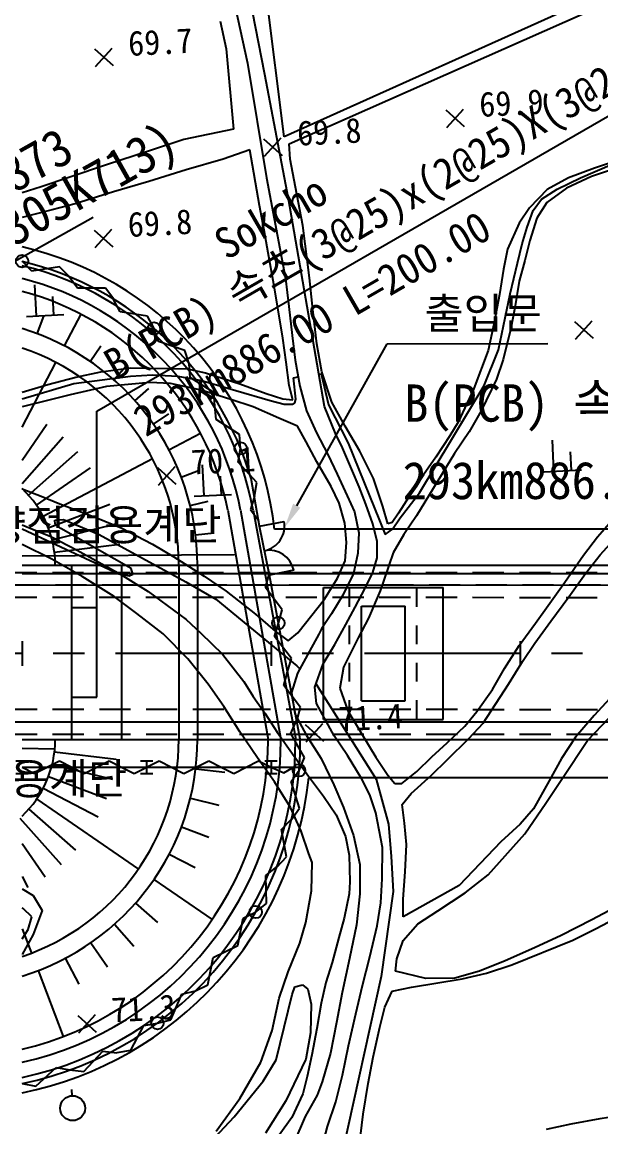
# Model space of a CAD drawing. Header units: millimetres. Extents: x 10470 to 11266, y 1103 to 1809.
# Drawn here: x 10836 to 10882.5, y 1427.9 to 1516.7 of the extents above; entities that cross this region are included whole.
import ezdxf
from ezdxf.xclip import XClip

# ---------------------------------------------------------------- set-up
doc = ezdxf.new("R2010")
doc.units = ezdxf.units.MM
doc.header["$LTSCALE"] = 10
doc.header["$MEASUREMENT"] = 0
doc.header["$XCLIPFRAME"] = 2
doc.linetypes.add('CENTER', pattern=[2, 1.25, -0.25, 0.25, -0.25])
doc.linetypes.add('HIDDEN', pattern=[0.375, 0.25, -0.125])
for name, color, linetype in [('TN-CABL', 4, 'Continuous'), ('TZ-BASE', 253, 'Continuous'), ('TZ-CABL', 4, 'Continuous')]:
    doc.layers.add(name, color=color, linetype=linetype)
doc.styles.add('GR', font='GulimChe.ttf')
doc.styles.add('HANA', font='GulimChe.ttf')
doc.styles.get("Standard").update_dxf_attribs({"font": 'GulimChe.ttf'})
doc.linetypes.add('I_LINE', pattern='A,3.5,["I",Standard,S=1,R=0,X=-1,Y=-0.5],3.5', length=7)
doc.linetypes.add('ZIGZAG', pattern='A,0.0001,-0.2,[131,ltypeshp.shx,S=0.2,R=0,X=-0.2,Y=0],-0.4,[131,ltypeshp.shx,S=0.2,R=180,X=0.2,Y=0],-0.2', length=0.8001)

# ---------------------------------------------------------------- blocks, each defined once
blk = doc.blocks.new('JD-DHFDCHG54DXG3XF')
at = {"layer": 'TZ-BASE'}
for p, q in [((294.805, 62.382, 81.109), (298.104, 47.433, 81.109)), ((299.503, 46.516, 73.69), (296.596, 61.236, 73.69)), ((329.62, 54.372, 69.802), (301.047, 41.504, 69.802)), ((301.435, 40.937, 69.971), (329.554, 53.414, 69.971)), ((301.047, 41.504, 69.802), (299.573, 53.24, 69.802)), ((295.905, 50.819, 69.652), (296.388, 48.578, 69.652)), ((285.826, 48.571, 69.681), (287.312, 47.233, 69.681)), ((285.9, 47.159, 69.681), (287.238, 48.645, 69.681)), ((296.388, 48.578, 69.652), (296.978, 42.129, 69.652)), ((298.104, 47.433, 81.109), (299.623, 38.213, 81.109)), ((301.39, 36.523, 73.69), (299.503, 46.516, 73.69)), ((314.021, 43.672, 69.869), (315.507, 42.333, 69.869)), ((314.094, 42.259, 69.869), (315.433, 43.745, 69.869)), ((296.978, 42.129, 69.652), (292.987, 41.289, 69.652)), ((292.987, 41.289, 69.652), (290.066, 40.342, 69.652)), ((299.393, 41.357, 69.775), (300.879, 40.019, 69.775)), ((299.466, 39.945, 69.775), (300.805, 41.431, 69.775)), ((301.535, 39.714, 69.971), (301.435, 40.937, 69.971)), ((290.066, 40.342, 69.652), (286.862, 39.286, 69.652)), ((298.294, 40.462, 69.896), (296.145, 39.715, 69.896)), ((299.074, 35.984, 69.896), (298.294, 40.462, 69.896)), ((286.862, 39.286, 69.652), (283.752, 38.249, 69.652)), ((296.145, 39.715, 69.896), (293.187, 38.863, 69.896)), ((301.963, 37.456, 69.971), (301.535, 39.714, 69.971)), ((324.854, 38.228, 70), (327.385, 39.324, 70)), ((328.151, 39.717, 69.971), (325.965, 38.989, 69.971)), ((283.752, 38.249, 69.652), (281.527, 37.502, 69.652)), ((293.187, 38.863, 69.896), (290.172, 37.918, 69.896)), ((299.623, 38.213, 81.109), (300.85, 31.683, 81.109)), ((323.873, 38.222, 69.971), (322.171, 37.282, 69.971)), ((322.973, 37.318, 70), (324.854, 38.228, 70)), ((325.733, 38.334, 70.009), (323.713, 37.397, 70.009)), ((325.965, 38.989, 69.971), (323.873, 38.222, 69.971)), ((327.9, 39.043, 70.009), (325.733, 38.334, 70.009)), ((281.527, 37.502, 69.652), (280, 37.021, 69.652)), ((290.172, 37.918, 69.896), (287.326, 37.084, 69.896)), ((302.551, 34.388, 69.971), (301.963, 37.456, 69.971)), ((321.697, 36.491, 70), (322.973, 37.318, 70)), ((323.713, 37.397, 70.009), (322.142, 36.23, 70.009)), ((287.326, 37.084, 69.896), (284.273, 36.12, 69.896)), ((304.295, 19.832, 73.69), (301.39, 36.523, 73.69)), ((322.171, 37.282, 69.971), (320.747, 35.794, 69.971)), ((321.033, 35.593, 70), (321.697, 36.491, 70)), ((282.409, 35.633, 69.896), (280, 35.04, 69.896)), ((284.273, 36.12, 69.896), (282.409, 35.633, 69.896)), ((299.428, 34.008, 69.896), (299.074, 35.984, 69.896)), ((320.747, 35.794, 69.971), (319.908, 34.563, 69.971)), ((320.545, 34.249, 70), (321.033, 35.593, 70)), ((322.142, 36.23, 70.009), (321.34, 34.981, 70.009)), ((321.34, 34.981, 70.009), (320.776, 33.183, 70.009)), ((285.796, 34.021, 69.832), (287.282, 32.683, 69.832)), ((285.87, 32.609, 69.832), (287.209, 34.095, 69.832)), ((299.748, 32.183, 69.896), (299.428, 34.008, 69.896)), ((303.089, 30.194, 69.971), (302.551, 34.388, 69.971)), ((319.908, 34.563, 69.971), (318.985, 32.488, 69.971)), ((320.159, 32.91, 70), (320.545, 34.249, 70)), ((319.782, 31.368, 70), (320.159, 32.91, 70)), ((320.776, 33.183, 70.009), (320.365, 31.572, 70.009)), ((300.21, 29.679, 69.896), (299.748, 32.183, 69.896)), ((318.985, 32.488, 69.971), (318.649, 30.876, 69.971)), ((280.792, 30.731), (279.997, 31.517)), ((300.85, 31.683, 81.109), (301.153, 30.139, 81.109)), ((319.201, 28.902, 70), (319.782, 31.368, 70)), ((320.365, 31.572, 70.009), (319.916, 29.904, 70.009)), ((283.004, 31.058), (280.792, 30.731)), ((283.798, 30.272), (283.004, 31.058)), ((284.458, 29.364), (283.789, 30.26)), ((303.344, 27.637, 69.971), (303.089, 30.194, 69.971)), ((318.649, 30.876, 69.971), (318.327, 28.832, 69.971)), ((281.151, 27.11, 70.412), (281.021, 29.607, 70.412)), ((286.694, 29.359), (284.458, 29.364)), ((287.362, 28.463), (286.694, 29.359)), ((300.546, 27.76, 69.896), (300.21, 29.679, 69.896)), ((301.153, 30.139, 81.109), (301.43, 27.883, 81.109)), ((319.916, 29.904, 70.009), (319.555, 27.768, 70.009)), ((282.549, 27.183, 70.412), (282.471, 28.681, 70.412)), ((287.866, 27.456), (287.344, 28.445)), ((318.327, 28.832, 69.971), (317.888, 26.47, 69.971)), ((318.269, 24.389, 70), (319.201, 28.902, 70)), ((300.934, 25.333, 69.896), (300.546, 27.76, 69.896)), ((301.43, 27.883, 81.109), (301.687, 25.551, 81.109)), ((303.671, 24.872, 69.971), (303.344, 27.637, 69.971)), ((319.555, 27.768, 70.009), (319.256, 26.118, 70.009)), ((280.352, 27.069, 70.412), (283.348, 27.225, 70.412)), ((281.218, 25.692), (281.748, 27.096)), ((283.409, 24.711), (284.74, 27.257)), ((290.074, 27.103), (287.866, 27.456)), ((290.595, 26.114), (290.074, 27.103)), ((324.369, 26.666, 70.095), (325.855, 25.327, 70.095)), ((324.443, 25.253, 70.095), (325.782, 26.739, 70.095)), ((290.948, 25.061), (290.598, 26.123)), ((317.888, 26.47, 69.971), (317.415, 24.352, 69.971)), ((319.256, 26.118, 70.009), (318.629, 23.607, 70.009)), ((293.066, 24.345), (290.948, 25.061)), ((301.196, 23.414, 69.896), (300.934, 25.333, 69.896)), ((301.687, 25.551, 81.109), (301.93, 23.576, 81.109)), ((304.062, 22.633, 69.971), (303.671, 24.872, 69.971)), ((285.466, 23.472), (286.316, 24.708)), ((293.415, 23.283), (293.066, 24.345)), ((317.415, 24.352, 69.971), (316.275, 21.284, 69.971)), ((317.099, 21.538, 70), (318.269, 24.389, 70)), ((280, 18.189), (282.714, 23.381)), ((287.358, 21.995), (288.351, 23.119)), ((293.507, 22.169), (293.415, 23.283)), ((301.457, 21.533, 69.896), (301.196, 23.414, 69.896)), ((301.93, 23.576, 81.109), (302.302, 21.486, 81.109)), ((318.629, 23.607, 70.009), (318.105, 22.035, 70.009)), ((282.074, 21.605, 69.896), (284.315, 22.201, 69.896)), ((284.158, 21.695, 70), (288.694, 22.287, 70)), ((284.315, 22.201, 69.896), (286.311, 22.631, 69.896)), ((286.311, 22.631, 69.896), (288.738, 22.944, 69.896)), ((288.694, 22.287, 70), (290.465, 22.379, 70)), ((288.738, 22.944, 69.896), (293.263, 22.859, 69.896)), ((290.465, 22.379, 70), (292.5, 22.282, 70)), ((292.5, 22.282, 70), (294.396, 21.925, 70)), ((293.263, 22.859, 69.896), (294.725, 22.543, 69.896)), ((294.725, 22.543, 69.896), (297.496, 21.669, 69.896)), ((301.792, 22.159, 70), (302.172, 22.214, 70)), ((303.839, 22.453, 70), (304.009, 22.478, 70)), ((304.009, 22.478, 70), (304.596, 19.972, 70)), ((304.862, 20.201, 69.971), (304.062, 22.633, 69.971)), ((280, 20.467, 70), (284.158, 21.695, 70)), ((280, 20.995, 69.896), (282.074, 21.605, 69.896)), ((286.768, 21.443, 70.028), (283.869, 20.778, 70.028)), ((290.265, 21.782, 70.028), (286.768, 21.443, 70.028)), ((291.917, 21.69, 70.028), (290.265, 21.782, 70.028)), ((294.372, 21.156, 70.028), (291.917, 21.69, 70.028)), ((295.399, 20.978), (293.507, 22.169)), ((294.396, 21.925, 70), (299.909, 20.336, 70)), ((297.496, 21.669, 69.896), (299.591, 20.895, 69.896)), ((301.728, 20.385, 69.896), (301.457, 21.533, 69.896)), ((301.984, 20.444, 70), (301.792, 22.159, 70)), ((302.302, 21.486, 81.109), (302.845, 19.49, 81.109)), ((311.918, 12.896, 70), (317.099, 21.538, 70)), ((318.105, 22.035, 70.009), (316.876, 19.493, 70.009)), ((283.869, 20.778, 70.028), (280, 19.814, 70.028)), ((289.058, 20.3), (290.179, 21.297)), ((296.769, 20.417, 70.028), (294.372, 21.156, 70.028)), ((295.49, 19.864), (295.399, 20.978)), ((299.591, 20.895, 69.896), (300.939, 20.449, 69.896)), ((300.939, 20.449, 69.896), (301.728, 20.385, 69.896)), ((301.898, 20.135, 70), (301.984, 20.444, 70)), ((316.275, 21.284, 69.971), (315.007, 18.592, 69.971)), ((295.574, 18.787), (295.488, 19.901)), ((298.566, 19.816, 70.028), (296.769, 20.417, 70.028)), ((300.604, 18.912, 70.028), (298.566, 19.816, 70.028)), ((299.909, 20.336, 70), (301.04, 20.04, 70)), ((301.04, 20.04, 70), (301.701, 20.023, 70)), ((301.701, 20.023, 70), (301.898, 20.135, 70)), ((305.173, 17.663, 73.69), (304.295, 19.832, 73.69)), ((304.596, 19.972, 70), (306.177, 16.909, 70)), ((305.95, 18.274, 69.971), (304.862, 20.201, 69.971)), ((290.542, 18.413), (291.775, 19.267)), ((297.462, 17.587), (295.574, 18.787)), ((302.118, 18.258, 70.028), (300.604, 18.912, 70.028)), ((302.845, 19.49, 81.109), (303.634, 17.735, 81.109)), ((316.876, 19.493, 70.009), (315.9, 17.813, 70.009)), ((280, 15.526), (281.987, 18.414)), ((302.8, 16.992, 70.028), (302.118, 18.258, 70.028)), ((307.132, 16.252, 69.971), (305.95, 18.274, 69.971)), ((315.007, 18.592, 69.971), (314.357, 17.491, 69.971)), ((315.9, 17.813, 70.009), (314.736, 16.059, 70.009)), ((280, 13.662), (283.294, 17.393)), ((291.787, 16.36), (294.329, 17.7)), ((297.548, 16.473), (297.462, 17.587)), ((303.666, 15.405, 70.028), (302.8, 16.992, 70.028)), ((303.634, 17.735, 81.109), (304.555, 15.997, 81.109)), ((305.725, 16.511, 73.69), (305.173, 17.663, 73.69)), ((306.177, 16.909, 70), (309.149, 9.555, 70)), ((314.357, 17.491, 69.971), (313.212, 15.775, 69.971)), ((322.713, 14.63, 69.811), (322.583, 17.126, 69.811)), ((280.523, 12.713), (284.47, 16.221)), ((297.344, 15.373), (297.548, 16.473)), ((304.555, 15.997, 81.109), (305.29, 14.412, 81.109)), ((306.459, 14.831, 73.69), (305.725, 16.511, 73.69)), ((308.216, 14.062, 69.971), (307.132, 16.252, 69.971)), ((314.736, 16.059, 70.009), (313.017, 13.26, 70.009)), ((324.111, 14.703, 69.811), (324.033, 16.201, 69.811)), ((281.684, 11.037), (290.46, 15.661)), ((294.613, 12.67, 70.43), (294.483, 15.166, 70.43)), ((298.859, 13.728), (297.344, 15.373)), ((304.81, 13.421, 70.028), (303.666, 15.405, 70.028)), ((313.212, 15.775, 69.971), (312.239, 14.358, 69.971)), ((281.154, 11.91), (285.495, 14.917)), ((290.871, 14.941, 70.095), (292.357, 13.602, 70.095)), ((290.945, 13.529, 70.095), (292.283, 15.015, 70.095)), ((292.776, 14.173), (294.178, 14.707)), ((296.011, 12.743, 70.43), (295.933, 14.241, 70.43)), ((305.29, 14.412, 81.109), (306.117, 12.675, 81.109)), ((307.063, 13.398, 73.69), (306.459, 14.831, 73.69)), ((312.239, 14.358, 69.971), (311.094, 12.604, 69.971)), ((321.914, 14.588, 69.811), (324.91, 14.744, 69.811)), ((298.655, 12.629), (298.859, 13.728)), ((305.472, 12.081, 70.028), (304.81, 13.421, 70.028)), ((307.612, 11.983, 73.69), (307.063, 13.398, 73.69)), ((308.981, 11.8, 69.971), (308.216, 14.062, 69.971)), ((280, 13.236, 70.028), (281.529, 12.632, 70.028)), ((281.529, 12.632, 70.028), (283.026, 12.034, 70.028)), ((293.814, 12.628, 70.43), (296.81, 12.784, 70.43)), ((298.655, 12.629), (298.339, 11.556)), ((306.117, 12.675, 81.109), (306.685, 11.392, 81.109)), ((311.094, 12.604, 69.971), (310.234, 11.279, 69.971)), ((310.348, 10.886, 70), (311.918, 12.896, 70)), ((313.017, 13.26, 70.009), (311.66, 11.058, 70.009)), ((282.105, 10.106), (287.039, 11.986)), ((283.026, 12.034, 70.028), (285.925, 10.915, 70.028)), ((293.494, 11.882), (294.95, 12.243)), ((298.339, 11.556), (299.007, 10.66)), ((305.925, 10.479, 70.028), (305.472, 12.081, 70.028)), ((308.159, 10.419, 73.69), (307.612, 11.983, 73.69)), ((309.361, 10.405, 69.971), (308.981, 11.8, 69.971)), ((282.634, 10.712, 71), (283.328, 10.762, 71)), ((282.653, 10.376, 71), (282.634, 10.712, 71)), ((283.328, 10.762, 71), (286.191, 9.571, 71)), ((285.925, 10.915, 70.028), (287.945, 10.086, 70.028)), ((296.521, 11.501), (299.756, -6.904)), ((297.54, 11.503), (300.787, -6.904)), ((298.557, 11.504), (301.968, -6.904)), ((306.685, 11.392, 81.109), (307.043, 9.698, 81.109)), ((310.234, 11.279, 69.971), (309.719, 10.514, 69.971)), ((309.735, 9.992, 70), (310.348, 10.886, 70)), ((311.66, 11.058, 70.009), (310.667, 9.565, 70.009)), ((326.199, 9.365, 70.009), (327.701, 11.078, 70.009)), ((280, 10.324, 76.564), (280.638, 10.068, 76.564)), ((280, 10.008, 71), (287.769, 6.393, 71)), ((280.638, 10.068, 76.564), (282.302, 9.394, 76.564)), ((282.411, 9.131), (287.535, 10.403)), ((283.123, 10.03, 71), (282.653, 10.376, 71)), ((288.753, 6.825, 71), (283.123, 10.03, 71)), ((287.945, 10.086, 70.028), (290.467, 8.782, 70.028)), ((299.066, 10.216), (301.032, 10.612)), ((299.856, 6.295), (299.066, 10.216)), ((367.037, 9.99), (300.259, 9.99)), ((367.037, 9.99), (300.259, 9.99)), ((306.039, 8.919, 70.028), (305.925, 10.479, 70.028)), ((308.501, 9.006, 73.69), (308.159, 10.419, 73.69)), ((309.149, 9.555, 70), (309.735, 9.992, 70)), ((309.719, 10.514, 69.971), (309.361, 10.405, 69.971)), ((282.302, 9.394, 76.564), (284.432, 8.301, 76.564)), ((286.191, 9.571, 71), (293.156, 5.752, 71)), ((293.931, 9.522), (295.419, 9.705)), ((305.931, 7.436, 70.028), (306.039, 8.919, 70.028)), ((307.043, 9.698, 81.109), (306.97, 8.065, 81.109)), ((308.525, 7.672, 73.69), (308.501, 9.006, 73.69)), ((310.667, 9.565, 70.009), (309.807, 8.091, 70.009)), ((325.076, 7.893, 70.009), (326.199, 9.365, 70.009)), ((326.409, 7.916, 70.366), (328.005, 9.666, 70.366)), ((282.378, 7.57, 71.098), (280, 8.756, 71.098)), ((282.596, 8.126), (287.837, 8.771)), ((284.432, 8.301, 76.564), (286.17, 7.325, 76.564)), ((290.467, 8.782, 70.028), (292.185, 7.768, 70.028)), ((306.97, 8.065, 81.109), (306.615, 6.434, 81.109)), ((309.807, 8.091, 70.009), (308.76, 5.04, 70.009)), ((297.053, 7.913), (280, 7.826)), ((284.824, 6.193, 71.098), (282.378, 7.57, 71.098)), ((286.17, 7.325, 76.564), (287.701, 6.482, 76.564)), ((292.185, 7.768, 70.028), (294.629, 6.202, 70.028)), ((305.315, 6.052, 70.028), (305.931, 7.436, 70.028)), ((308.175, 6.492, 73.69), (308.525, 7.672, 73.69)), ((323.588, 5.73, 70.009), (325.076, 7.893, 70.009)), ((325.23, 6.427, 70.366), (326.409, 7.916, 70.366)), ((280, 7.093), (367.188, 7.096)), ((280, 7.095), (288, 7.095)), ((284, -6.906), (284, 7.094)), ((287.701, 6.482, 76.564), (290.127, 4.973, 76.564)), ((287.769, 6.393, 71), (288.587, 6.239, 71)), ((288, -6.905), (288, 7.095)), ((288.587, 6.239, 71), (288.879, 6.366, 71)), ((288.879, 6.366, 71), (288.753, 6.825, 71)), ((292.579, 7.093), (292.58, -6.905)), ((294.079, 7.094), (294.08, -6.905)), ((299.535, 5.297), (299.842, 6.372)), ((301.817, 6.69), (299.856, 6.295)), ((306.615, 6.434, 81.109), (305.751, 4.696, 81.109)), ((307.56, 5.24, 73.69), (308.175, 6.492, 73.69)), ((323.895, 4.562, 70.366), (325.23, 6.427, 70.366)), ((287.38, 4.569, 71.098), (284.824, 6.193, 71.098)), ((293.156, 5.752, 71), (295.558, 4.351, 71)), ((294.629, 6.202, 70.028), (296.382, 5.001, 70.028)), ((304.283, 4.354, 70.028), (305.315, 6.052, 70.028)), ((322.253, 3.866, 70.009), (323.588, 5.73, 70.009)), ((289.225, 3.217, 71.098), (287.38, 4.569, 71.098)), ((290.127, 4.973, 76.564), (293.183, 2.724, 76.564)), ((296.382, 5.001, 70.028), (298.748, 3.154, 70.028)), ((300.888, 3.517), (299.535, 5.297)), ((304.2, 5.3), (313.8, 5.3)), ((304.2, -5.3), (304.2, 5.3)), ((305.751, 4.696, 81.109), (304.834, 3.185, 81.109)), ((306.3, 3.75), (306.3, 5.3)), ((306.737, 3.728, 73.69), (307.56, 5.24, 73.69)), ((308.76, 5.04, 70.009), (307.817, 2.834, 70.009)), ((311.7, 3.75), (311.7, 5.3)), ((313.8, -5.3), (313.8, 5.3)), ((322.465, 2.586, 70.366), (323.895, 4.562, 70.366)), ((284, 3.694), (286, 3.694)), ((286, -3.506), (286, 3.694)), ((295.558, 4.351, 71), (302.05, -0.986, 71)), ((302.132, 1.654, 70.028), (304.283, 4.354, 70.028)), ((306.008, 2.327, 73.69), (306.737, 3.728, 73.69)), ((307.25, 3.8), (310.75, 3.8)), ((307.25, -3.8), (307.25, 3.8)), ((310.75, -3.8), (310.75, 3.8)), ((321.223, 2.43, 70.009), (322.253, 3.866, 70.009)), ((291.33, 1.579, 71.098), (289.225, 3.217, 71.098)), ((293.183, 2.724, 76.564), (294.355, 1.622, 76.564)), ((298.748, 3.154, 70.028), (300.33, 1.785, 70.028)), ((300.581, 2.441), (300.888, 3.517)), ((304.834, 3.185, 81.109), (304.032, 1.972, 81.109)), ((307.817, 2.834, 70.009), (306.974, 1.264, 70.009)), ((300.275, 1.366), (300.581, 2.441)), ((300.33, 1.785, 70.028), (301.374, 1.023, 70.028)), ((304.032, 1.972, 81.109), (303.821, 1.56, 81.109)), ((305.109, 0.72, 73.69), (306.008, 2.327, 73.69)), ((306.3, 0.75), (306.3, 2.25)), ((311.7, 0.75), (311.7, 2.25)), ((319.928, 0.64, 70.009), (321.223, 2.43, 70.009)), ((321.17, 0.834, 70.366), (322.465, 2.586, 70.366)), ((280, 1), (280, -1)), ((280, 1), (280, -1)), ((280, 1), (280, -1)), ((280, 1), (280, -1)), ((293.32, -0.433, 71.098), (291.33, 1.579, 71.098)), ((294.355, 1.622, 76.564), (296.104, -0.049, 76.564)), ((300, 1), (300, -1)), ((300, 1), (300, -1)), ((301.627, -0.414), (300.275, 1.366)), ((301.374, 1.023, 70.028), (302.132, 1.654, 70.028)), ((303.821, 1.56, 81.109), (303.074, 0.179, 81.109)), ((306.974, 1.264, 70.009), (305.803, -1.09, 70.009)), ((320, 1), (320, -1)), ((320, 1), (320, -1)), ((303.074, 0.179, 81.109), (302.116, -1.577, 81.109)), ((304.172, -0.847, 73.69), (305.109, 0.72, 73.69)), ((318.744, -1.207, 70.009), (319.928, 0.64, 70.009)), ((320.196, -0.64, 70.366), (321.17, 0.834, 70.366)), ((294.951, -2.479, 71.098), (293.32, -0.433, 71.098)), ((296.104, -0.049, 76.564), (297.808, -2.245, 76.564)), ((301.321, -1.49), (301.627, -0.414)), ((303.514, -2.7, 73.69), (304.172, -0.847, 73.69)), ((306.3, -2.25), (306.3, -0.75)), ((311.7, -2.25), (311.7, -0.75)), ((319.069, -2.469, 70.366), (320.196, -0.64, 70.366)), ((301.014, -2.565), (301.321, -1.49)), ((302.116, -1.577, 81.109), (301.631, -3.15, 81.109)), ((302.05, -0.986, 71), (302.306, -1.229, 71)), ((305.803, -1.09, 70.009), (305.523, -2.778, 70.009)), ((317.768, -2.887, 70.009), (318.744, -1.207, 70.009)), ((296.19, -4.276, 71.098), (294.951, -2.479, 71.098)), ((297.808, -2.245, 76.564), (298.566, -3.455, 76.564)), ((302.367, -4.345), (301.014, -2.565)), ((303.601, -2.456, 71), (308.435, -10.111, 71)), ((317.026, -5.603, 70.366), (319.069, -2.469, 70.366)), ((284, -3.506), (286, -3.506)), ((298.566, -3.455, 76.564), (299.528, -4.837, 76.564)), ((301.631, -3.15, 81.109), (301.913, -4.862, 81.109)), ((303.65, -4.035, 73.69), (303.514, -2.7, 73.69)), ((305.523, -2.778, 70.009), (306.161, -4.606, 70.009)), ((316.51, -4.658, 70.009), (317.768, -2.887, 70.009)), ((327.494, -3.29, 70.366), (325.935, -4.982, 70.366)), ((297.484, -6.3, 71.098), (296.19, -4.276, 71.098)), ((302.06, -5.421), (302.367, -4.345)), ((305.051, -6.624, 73.69), (303.65, -4.035, 73.69)), ((306.3, -5.3), (306.3, -3.75)), ((307.25, -3.8), (310.75, -3.8)), ((311.7, -5.3), (311.7, -3.75)), ((325.407, -6.986, 70.497), (328.351, -3.919, 70.497)), ((299.528, -4.837, 76.564), (300.489, -6.312, 76.564)), ((301.913, -4.862, 81.109), (302.834, -6.6, 81.109)), ((304.2, -5.3), (313.8, -5.3)), ((306.161, -4.606, 70.009), (307.324, -6.553, 70.009)), ((315.559, -5.85, 70.009), (316.51, -4.658, 70.009)), ((325.935, -4.982, 70.366), (324.434, -6.714, 70.366)), ((301.589, -6.421), (302.039, -5.397)), ((302.727, -5.699, 71.353), (304.213, -7.038, 71.353)), ((302.801, -7.112, 71.353), (304.139, -5.626, 71.353)), ((314.135, -7.17, 70.009), (315.559, -5.85, 70.009)), ((315.886, -6.831, 70.366), (317.026, -5.603, 70.366)), ((280, -6.906), (367.919, -6.903)), ((280, -6.906), (288, -6.905)), ((298.89, -8.38, 71.098), (297.484, -6.3, 71.098)), ((300.489, -6.312, 76.564), (301.84, -8.261, 76.564)), ((302.687, -8.369), (301.589, -6.421)), ((302.834, -6.6, 81.109), (304.017, -8.434, 81.109)), ((306.123, -8.212, 73.69), (305.051, -6.624, 73.69)), ((307.324, -6.553, 70.009), (308.413, -8.33, 70.009)), ((314.14, -8.54, 70.366), (315.886, -6.831, 70.366)), ((324.434, -6.714, 70.366), (323.308, -8.43, 70.366)), ((323.385, -10.009, 70.497), (325.407, -6.986, 70.497)), ((280, -7.621), (282.604, -7.664)), ((282.6, -7.912), (287.555, -8.505)), ((312.903, -8.302, 70.009), (314.135, -7.17, 70.009)), ((279.495, -8.637), (280.495, -8.637)), ((280.995, -9.636), (282.995, -8.636)), ((282.995, -8.636), (283.995, -9.136)), ((284.995, -9.636), (286.995, -8.636)), ((286.995, -8.636), (287.995, -9.136)), ((288.995, -9.635), (290.995, -8.635)), ((289.495, -8.635), (290.495, -8.635)), ((289.995, -8.635), (289.995, -9.635)), ((290.995, -8.635), (291.995, -9.135)), ((292.995, -9.635), (294.995, -8.635)), ((294.995, -8.635), (295.995, -9.135)), ((296.995, -9.634), (298.995, -8.634)), ((300.259, -10.31, 71.098), (298.89, -8.38, 71.098)), ((298.995, -8.634), (299.995, -9.134)), ((299.495, -8.634), (300.495, -8.634)), ((299.995, -8.634), (299.995, -9.634)), ((301.84, -8.261, 76.564), (302.988, -9.85, 76.564)), ((302.237, -9.392), (302.687, -8.369)), ((304.017, -8.434, 81.109), (305.046, -10.549, 81.109)), ((307.25, -10.045, 73.69), (306.123, -8.212, 73.69)), ((308.413, -8.33, 70.009), (309.356, -9.786, 70.009)), ((311.707, -9.491, 70.009), (312.903, -8.302, 70.009)), ((312.887, -9.786, 70.366), (314.14, -8.54, 70.366)), ((323.308, -8.43, 70.366), (322.331, -10.241, 70.366)), ((279.495, -9.637), (280.495, -9.637)), ((279.995, -9.137), (280.995, -9.636)), ((282.418, -8.917), (287.265, -10.103)), ((283.995, -9.136), (284.995, -9.636)), ((287.995, -9.136), (288.995, -9.635)), ((289.495, -9.635), (290.495, -9.635)), ((291.995, -9.135), (292.995, -9.635)), ((293.939, -9.27), (296.271, -9.549)), ((295.995, -9.135), (296.995, -9.634)), ((299.495, -9.634), (300.495, -9.634)), ((299.995, -9.134), (301.019, -9.581)), ((301.019, -9.581), (301.992, -9.03)), ((301.595, -10.299), (302.244, -9.389)), ((310.495, -10.456, 70.009), (311.707, -9.491, 70.009)), ((282.115, -9.893), (286.784, -11.655)), ((301.553, -12.391, 71.098), (300.259, -10.31, 71.098)), ((302.272, -12.43), (301.595, -10.299)), ((302.988, -9.85, 76.564), (304.192, -11.479, 76.564)), ((368.081, -10), (303.024, -10)), ((368.081, -10), (303.024, -10)), ((305.046, -10.549, 81.109), (305.817, -12.378, 81.109)), ((307.912, -11.349, 73.69), (307.25, -10.045, 73.69)), ((308.435, -10.111, 71), (309.413, -13.706, 71)), ((309.356, -9.786, 70.009), (309.932, -10.45, 70.009)), ((309.932, -10.45, 70.009), (310.495, -10.456, 70.009)), ((311.237, -11.252, 70.366), (312.887, -9.786, 70.366)), ((322.331, -10.241, 70.366), (321.067, -12.482, 70.366)), ((322.067, -12.023, 70.497), (323.385, -10.009, 70.497)), ((281.698, -10.825), (286.12, -13.137)), ((304.192, -11.479, 76.564), (305.228, -12.955, 76.564)), ((308.404, -12.819, 73.69), (307.912, -11.349, 73.69)), ((310.533, -12.146, 70.366), (311.237, -11.252, 70.366)), ((281.171, -11.7), (289.344, -17.322)), ((293.51, -11.632), (295.792, -12.19)), ((302.415, -14.277, 71.098), (301.553, -12.391, 71.098)), ((305.817, -12.378, 81.109), (306.601, -14.641, 81.109)), ((310.706, -13.632, 70.366), (310.533, -12.146, 70.366)), ((320.37, -14.503, 70.497), (322.067, -12.023, 70.497)), ((279.821, -13.229), (283.136, -16.959)), ((280.542, -12.506), (284.282, -15.808)), ((301.622, -13.34), (302.272, -12.43)), ((305.228, -12.955, 76.564), (305.98, -14.71, 76.564)), ((308.938, -15.605, 73.69), (308.404, -12.819, 73.69)), ((321.067, -12.482, 70.366), (319.984, -13.729, 70.366)), ((292.8, -13.925), (294.997, -14.754)), ((300.843, -14.146), (301.612, -13.334)), ((301.221, -16.35), (300.843, -14.146)), ((309.413, -13.706, 71), (309.649, -16.311, 71)), ((310.856, -15.362, 70.366), (310.706, -13.632, 70.366)), ((319.984, -13.729, 70.366), (318.447, -15.141, 70.366)), ((303.035, -16.107, 71.098), (302.415, -14.277, 71.098)), ((305.98, -14.71, 76.564), (306.264, -16.215, 76.564)), ((306.601, -14.641, 81.109), (307.121, -16.957, 81.109)), ((317.424, -17.778, 70.497), (320.37, -14.503, 70.497)), ((280, -15.279), (281.859, -17.962)), ((308.913, -18.103, 73.69), (308.938, -15.605, 73.69)), ((310.759, -17.54, 70.366), (310.856, -15.362, 70.366)), ((318.447, -15.141, 70.366), (315.105, -18.638, 70.366)), ((291.818, -16.116), (293.9, -17.204)), ((300.453, -17.163), (301.221, -16.35)), ((303.291, -16.804, 71.098), (303.035, -16.107, 71.098)), ((303.248, -19.077, 71.098), (303.291, -16.804, 71.098)), ((306.264, -16.215, 76.564), (306.317, -18.357, 76.564)), ((309.649, -16.311, 71), (309.796, -19.123, 71)), ((299.572, -17.851), (300.449, -17.157)), ((307.121, -16.957, 81.109), (307.115, -19.323, 81.109)), ((310.604, -19.736, 70.366), (310.759, -17.54, 70.366)), ((280, -17.912), (280.47, -18.805)), ((290.58, -18.172), (295.256, -21.389)), ((299.63, -20.086), (299.572, -17.851)), ((306.317, -18.357, 76.564), (306.251, -19.314, 76.564)), ((308.798, -20.036, 73.69), (308.913, -18.103, 73.69)), ((315.105, -18.638, 70.366), (310.589, -21.163, 70.366)), ((315.587, -19.243, 70.497), (317.424, -17.778, 70.497)), ((280, -18.905, 71.098), (280.892, -19.462, 71.098)), ((280.892, -19.462, 71.098), (281.612, -20.653, 71.098)), ((302.79, -21.607, 71.098), (303.248, -19.077, 71.098)), ((306.251, -19.314, 76.564), (305.855, -21.263, 76.564)), ((307.115, -19.323, 81.109), (306.844, -21.819, 81.109)), ((309.796, -19.123, 71), (308.843, -25.964, 71)), ((313.393, -20.686, 70.497), (315.587, -19.243, 70.497)), ((289.102, -20.064), (290.863, -21.619)), ((298.753, -20.78), (299.63, -20.086)), ((308.516, -21.893, 73.69), (308.798, -20.036, 73.69)), ((310.589, -21.163, 70.366), (310.604, -19.736, 70.366)), ((328.03, -20.201, 70.497), (325.744, -21.417, 70.497)), ((280.093, -20.486, 74.949), (280, -20.432, 74.949)), ((280.78, -21.17, 74.949), (280.093, -20.486, 74.949)), ((280.488, -22.181, 74.949), (280.78, -21.17, 74.949)), ((281.612, -20.653, 71.098), (280.878, -22.58, 71.098)), ((297.328, -23.467), (297.748, -21.271)), ((297.748, -21.271), (298.753, -20.78)), ((305.855, -21.263, 76.564), (305.444, -22.818, 76.564)), ((311.767, -21.72, 70.497), (313.393, -20.686, 70.497)), ((326.094, -22.096, 70.854), (328.606, -20.769, 70.854)), ((280, -22.123), (280.746, -24.081)), ((280, -22.924, 74.949), (280.488, -22.181, 74.949)), ((287.408, -21.765), (288.968, -23.52)), ((302.302, -23.274, 71.098), (302.79, -21.607, 71.098)), ((306.844, -21.819, 81.109), (306.291, -24.518, 81.109)), ((307.926, -24.385, 73.69), (308.516, -21.893, 73.69)), ((310.588, -23.06, 70.497), (311.767, -21.72, 70.497)), ((325.744, -21.417, 70.497), (323.29, -22.667, 70.497)), ((324.226, -23.034, 70.854), (326.094, -22.096, 70.854)), ((280.878, -22.58, 71.098), (280, -24.185, 71.098)), ((305.444, -22.818, 76.564), (304.896, -24.841, 76.564)), ((310.084, -24.538, 70.497), (310.588, -23.06, 70.497)), ((319.339, -25.011, 70.854), (324.226, -23.034, 70.854)), ((323.29, -22.667, 70.497), (321.138, -23.659, 70.497)), ((285.52, -23.248), (286.858, -25.179)), ((295.34, -24.43), (296.345, -23.94)), ((296.324, -23.958), (297.328, -23.467)), ((301.358, -25.593, 71.098), (302.302, -23.274, 71.098)), ((321.138, -23.659, 70.497), (318.779, -24.686, 70.497)), ((283.468, -24.494), (284.563, -26.571)), ((294.917, -26.625), (295.34, -24.43)), ((304.896, -24.841, 76.564), (304.392, -26.451, 76.564)), ((306.291, -24.518, 81.109), (305.698, -27.235, 81.109)), ((307.338, -26.689, 73.69), (307.926, -24.385, 73.69)), ((309.979, -25.533, 70.497), (310.084, -24.538, 70.497)), ((318.779, -24.686, 70.497), (316.741, -25.529, 70.497)), ((281.281, -25.482), (283.302, -30.786)), ((300.64, -27.708, 71.098), (301.358, -25.593, 71.098)), ((312.415, -26.122, 70.497), (309.979, -25.533, 70.497)), ((316.741, -25.529, 70.497), (314.745, -26.09, 70.497)), ((315.327, -26.153, 70.854), (317.303, -25.685, 70.854)), ((317.303, -25.685, 70.854), (319.339, -25.011, 70.854)), ((293.911, -27.115), (294.917, -26.625)), ((301.911, -26.777, 72), (302.513, -26.625, 72)), ((302.513, -26.625, 72), (302.946, -26.97, 72)), ((304.392, -26.451, 76.564), (304.017, -28.101, 76.564)), ((308.843, -25.964, 71), (305.646, -40.363, 71)), ((311.282, -26.805, 70.854), (315.327, -26.153, 70.854)), ((314.745, -26.09, 70.497), (312.415, -26.122, 70.497)), ((291.953, -29.44), (292.834, -27.385)), ((292.834, -27.385), (293.92, -27.12)), ((300.409, -32.642, 72), (301.686, -27.392, 72)), ((301.686, -27.392, 72), (301.911, -26.777, 72)), ((302.946, -26.97, 72), (303.222, -28.18, 72)), ((305.698, -27.235, 81.109), (305.241, -29.653, 81.109)), ((306.789, -28.956, 73.69), (307.338, -26.689, 73.69)), ((309.123, -28.417, 70.854), (309.719, -27.146, 70.854)), ((309.719, -27.146, 70.854), (311.282, -26.805, 70.854)), ((300.068, -30.295, 71.098), (300.64, -27.708, 71.098)), ((303.222, -28.18, 72), (303.164, -30.495, 72)), ((304.017, -28.101, 76.564), (303.658, -30.144, 76.564)), ((284.47, -29.08, 71.315), (285.956, -30.419, 71.315)), ((284.543, -30.493, 71.315), (285.882, -29.007, 71.315)), ((306.217, -31.524, 73.69), (306.789, -28.956, 73.69)), ((308.73, -30.028, 70.854), (309.123, -28.417, 70.854)), ((288.741, -31.879), (289.765, -29.891)), ((289.765, -29.891), (290.867, -29.704)), ((290.867, -29.704), (291.953, -29.44)), ((303.658, -30.144, 76.564), (303.26, -32.244, 76.564)), ((305.241, -29.653, 81.109), (304.764, -32.128, 81.109)), ((308.199, -32.446, 70.854), (308.73, -30.028, 70.854)), ((299.159, -32.839, 71.098), (300.068, -30.295, 71.098)), ((303.164, -30.495, 72), (302.785, -32.595, 72)), ((287.639, -32.066), (288.741, -31.879)), ((305.741, -33.885, 73.69), (306.217, -31.524, 73.69)), ((284.949, -33.595), (286.486, -31.971)), ((286.486, -31.971), (287.596, -32.098)), ((297.475, -35.751, 71.098), (299.159, -32.839, 71.098)), ((299.351, -34.368, 72), (300.409, -32.642, 72)), ((302.785, -32.595, 72), (301.188, -35.937, 72)), ((303.26, -32.244, 76.564), (302.904, -33.987, 76.564)), ((304.764, -32.128, 81.109), (304.101, -34.431, 81.109)), ((307.781, -34.564, 70.854), (308.199, -32.446, 70.854)), ((281.091, -34.772), (282.739, -33.261)), ((282.739, -33.261), (283.838, -33.467)), ((283.838, -33.467), (284.949, -33.595)), ((279.992, -34.566), (281.091, -34.772)), ((297.023, -37.235, 72), (299.351, -34.368, 72)), ((302.904, -33.987, 76.564), (302.551, -35.392, 76.564)), ((304.101, -34.431, 81.109), (303.696, -35.497, 81.109)), ((305.193, -36.02, 73.69), (305.741, -33.885, 73.69)), ((307.399, -37.02, 70.854), (307.781, -34.564, 70.854)), ((283.973, -35.041, 72.196), (283.999, -35.54, 72.196)), ((302.551, -35.392, 76.564), (301.648, -37.298, 76.564)), ((303.696, -35.497, 81.109), (302.72, -37.197, 81.109)), ((295.589, -38.38, 71.098), (297.475, -35.751, 71.098)), ((301.188, -35.937, 72), (299.552, -38.55, 72)), ((304.514, -38.023, 73.69), (305.193, -36.02, 73.69)), ((288.816, -46.009, 72), (297.023, -37.235, 72)), ((302.72, -37.197, 81.109), (301.834, -39.329, 81.109)), ((307.174, -38.784, 70.854), (307.399, -37.02, 70.854)), ((328.549, -37.074, 70.854), (326.403, -37.408, 70.854)), ((301.648, -37.298, 76.564), (300.638, -38.715, 76.564)), ((304.024, -39.934, 73.69), (304.514, -38.023, 73.69)), ((324.07, -37.834, 70.854), (322.093, -38.264, 70.854)), ((326.403, -37.408, 70.854), (324.07, -37.834, 70.854))]:
    blk.add_line(p, q, dxfattribs=at)
at = {"layer": 'TZ-BASE', "linetype": 'ByBlock'}
for p, q in [((285.999, 19.474), (329.031, 44.321)), ((302.057, 11.874, 82.327), (309.322, 24.887, 82.327)), ((309.322, 24.887, 82.327), (322.229, 24.908, 82.327)), ((286, 0), (285.999, 19.474))]:
    blk.add_line(p, q, dxfattribs=at)
at = {"layer": 'TZ-BASE', "ltscale": 0.2}
for p, q in [((299.066, 10.216), (298.391, 14.056)), ((302.336, -6.887), (299.856, 6.295)), ((279.995, -9.137), (302.258, -9.134))]:
    blk.add_line(p, q, dxfattribs=at)
at = {"layer": 'TZ-BASE', "linetype": 'I_LINE', "ltscale": 0.2}
blk.add_line((367.224, 6.402), (280, 6.402), dxfattribs=at)
at = {"layer": 'TZ-BASE', "linetype": 'CENTER', "flags": 128}
blk.add_lwpolyline([(700, 0), (493.992, 0), (399.999, 0.04), (367.559, 0), (280, 0), (0, 0)], dxfattribs=at)
at = {"layer": 'TZ-BASE'}
for centre, radius in [((279.997, 31.517), 0.5), ((290.595, 26.114), 0.5), ((297.548, 16.473), 0.5), ((300.581, 2.441), 0.5), ((302.238, -9.392), 0.5), ((298.753, -20.78), 0.5), ((290.867, -29.704), 0.5), ((284.051, -36.539, 72.196), 1)]:
    blk.add_circle(centre, radius, dxfattribs=at)
for centre, radius, start, end in [((274.2, 7.093), 26.22, 6.34509, 77.21958), ((274.2, 7.093), 26.22, 6.34509, 77.21958), ((274.2, 7.093), 24.754, 10.26618, 76.44864), ((274.2, 7.093), 23.753, 10.69953, 75.86615), ((274.2, 7.093), 22.753, 11.17171, 75.23072), ((274.2, 7.093), 19.88, 0.00229, 73.03619), ((274.2, 7.093), 18.38, 0.00229, 71.60421), ((274.2, 7.093), 8.46, 0.00229, 46.71661), ((299.071, 10.217), 2, 281.24305, 11.39674), ((299.856, 6.295), 2, 11.39674, 101.39674), ((274.2, -6.906), 27.767, 282.05571, 0.00429), ((274.2, -6.906), 26.586, 282.59987, 0.00429), ((274.2, -6.906), 25.556, 283.11683, 0.00429), ((274.2, -6.906), 19.88, 286.96171, 0.00429), ((274.2, -6.906), 18.38, 288.3935, 0.00429), ((274.2, -6.906), 8.46, 313.27886, 0.00429), ((274.2, -6.906), 28.989, 281.54039, 353.87348), ((274.2, -6.906), 28.989, 281.54039, 353.87348)]:
    blk.add_arc(centre, radius, start, end, dxfattribs=at)
at = {"layer": 'TZ-BASE', "ltscale": 0.2}
for centre, radius, start, end in [((274.22, 6.977), 25.187, 16.32442, 76.7445), ((274.215, -7.043), 28.122, 281.86084, 0.31894)]:
    blk.add_arc(centre, radius, start, end, dxfattribs=at)
at = {"layer": 'TZ-BASE', "linetype": 'ByBlock'}
blk.add_solid([(302.348, 11.712, 82.327), (301.082, 10.128, 82.327), (301.766, 12.037, 82.327)], dxfattribs=at)
at = {"layer": 'TZ-BASE', "style": 'HANA'}
for s, height, rotation, p in [('69.7', 2, 2.9893, (288.566, 48.006, 69.681)), ('B(PCB) 속초(3@25)x(2@25)X(3@25)', 2.5, 30.00276, (287.542, 21.912)), ('69.9', 2, 2.9893, (316.761, 43.107, 69.869)), ('69.8', 2, 2.9893, (302.133, 40.792, 69.775)), ('Sokcho', 2.5, 30.00276, (296.404, 31.571)), ('69.8', 2, 2.9893, (288.537, 33.456, 69.832)), ('293km886.00 L=200.00', 2.5, 30.00276, (289.917, 17.349)), ('출입문', 2.5, 0.09457, (312.32, 26.079, 82.327)), ('B(PCB) 속초(3@25)x(2@25)X(3@25)', 3, 0.09457, (310.689, 18.612)), ('70.1', 2, 2.9893, (293.611, 14.376, 70.095)), ('293km886.00 L=200.00', 3, 0.09457, (310.564, 12.391)), ('교량점검용계단', 2.5, 0.29058, (274.048, 9.015)), ('71.4', 2, 2.9893, (305.467, -6.264, 71.353)), ('교량점검용계단', 2.5, 0.29058, (266.476, -11.397)), ('71.3', 2, 2.9893, (287.21, -29.645, 71.316))]:
    blk.add_text(s, height=height, rotation=rotation, dxfattribs=at).set_placement(p)

msp = doc.modelspace()

# ---------------------------------------------------------------- linework, layer by layer
at = {"layer": 'TN-CABL', "linetype": 'ZIGZAG', "ltscale": 0.5, "elevation": 67.648}
for points in [[(10831.199, 1471.466), (11048.999, 1471.448)], [(10831.223, 1460.466), (11049.023, 1460.448)]]:
    msp.add_lwpolyline(points, dxfattribs=at)
at = {"layer": 'TZ-BASE', "elevation": 67.648, "flags": 128}
msp.add_lwpolyline([(10829.091, 1478.216), (10829.072, 1493.919), (10841.722, 1501.02)], dxfattribs=at)
at = {"layer": 'TZ-CABL', "linetype": 'HIDDEN', "elevation": 67.648}
for points in [[(10830.946, 1472.466), (11049.253, 1472.447)], [(10831.199, 1471.466), (11048.999, 1471.448)], [(10830.946, 1470.466), (11049.253, 1470.447)], [(10830.969, 1461.466), (11049.276, 1461.448)], [(10831.223, 1460.466), (11049.023, 1460.448)], [(10830.969, 1459.466), (11049.276, 1459.448)]]:
    msp.add_lwpolyline(points, dxfattribs=at)

# ---------------------------------------------------------------- block references
at = {"layer": 'TZ-BASE'}
ref = msp.add_blockref('JD-DHFDCHG54DXG3XF', (10556.015, 1465.953, 67.648), dxfattribs=at)
XClip(ref).set_block_clipping_path([(-0.0000000003, -74.9999999998), (700.0000000003, 75.0000000023)])

# ---------------------------------------------------------------- texts
at = {"layer": 'TZ-BASE', "style": 'GR'}
for s, p in [('(KPR305K713)', (10828.562, 1494.779, 67.648)), ('293K873', (10828.557, 1499.079, 67.648))]:
    msp.add_text(s, height=3, rotation=29.30901, dxfattribs=at).set_placement(p)

doc.saveas('drawing.dxf')
